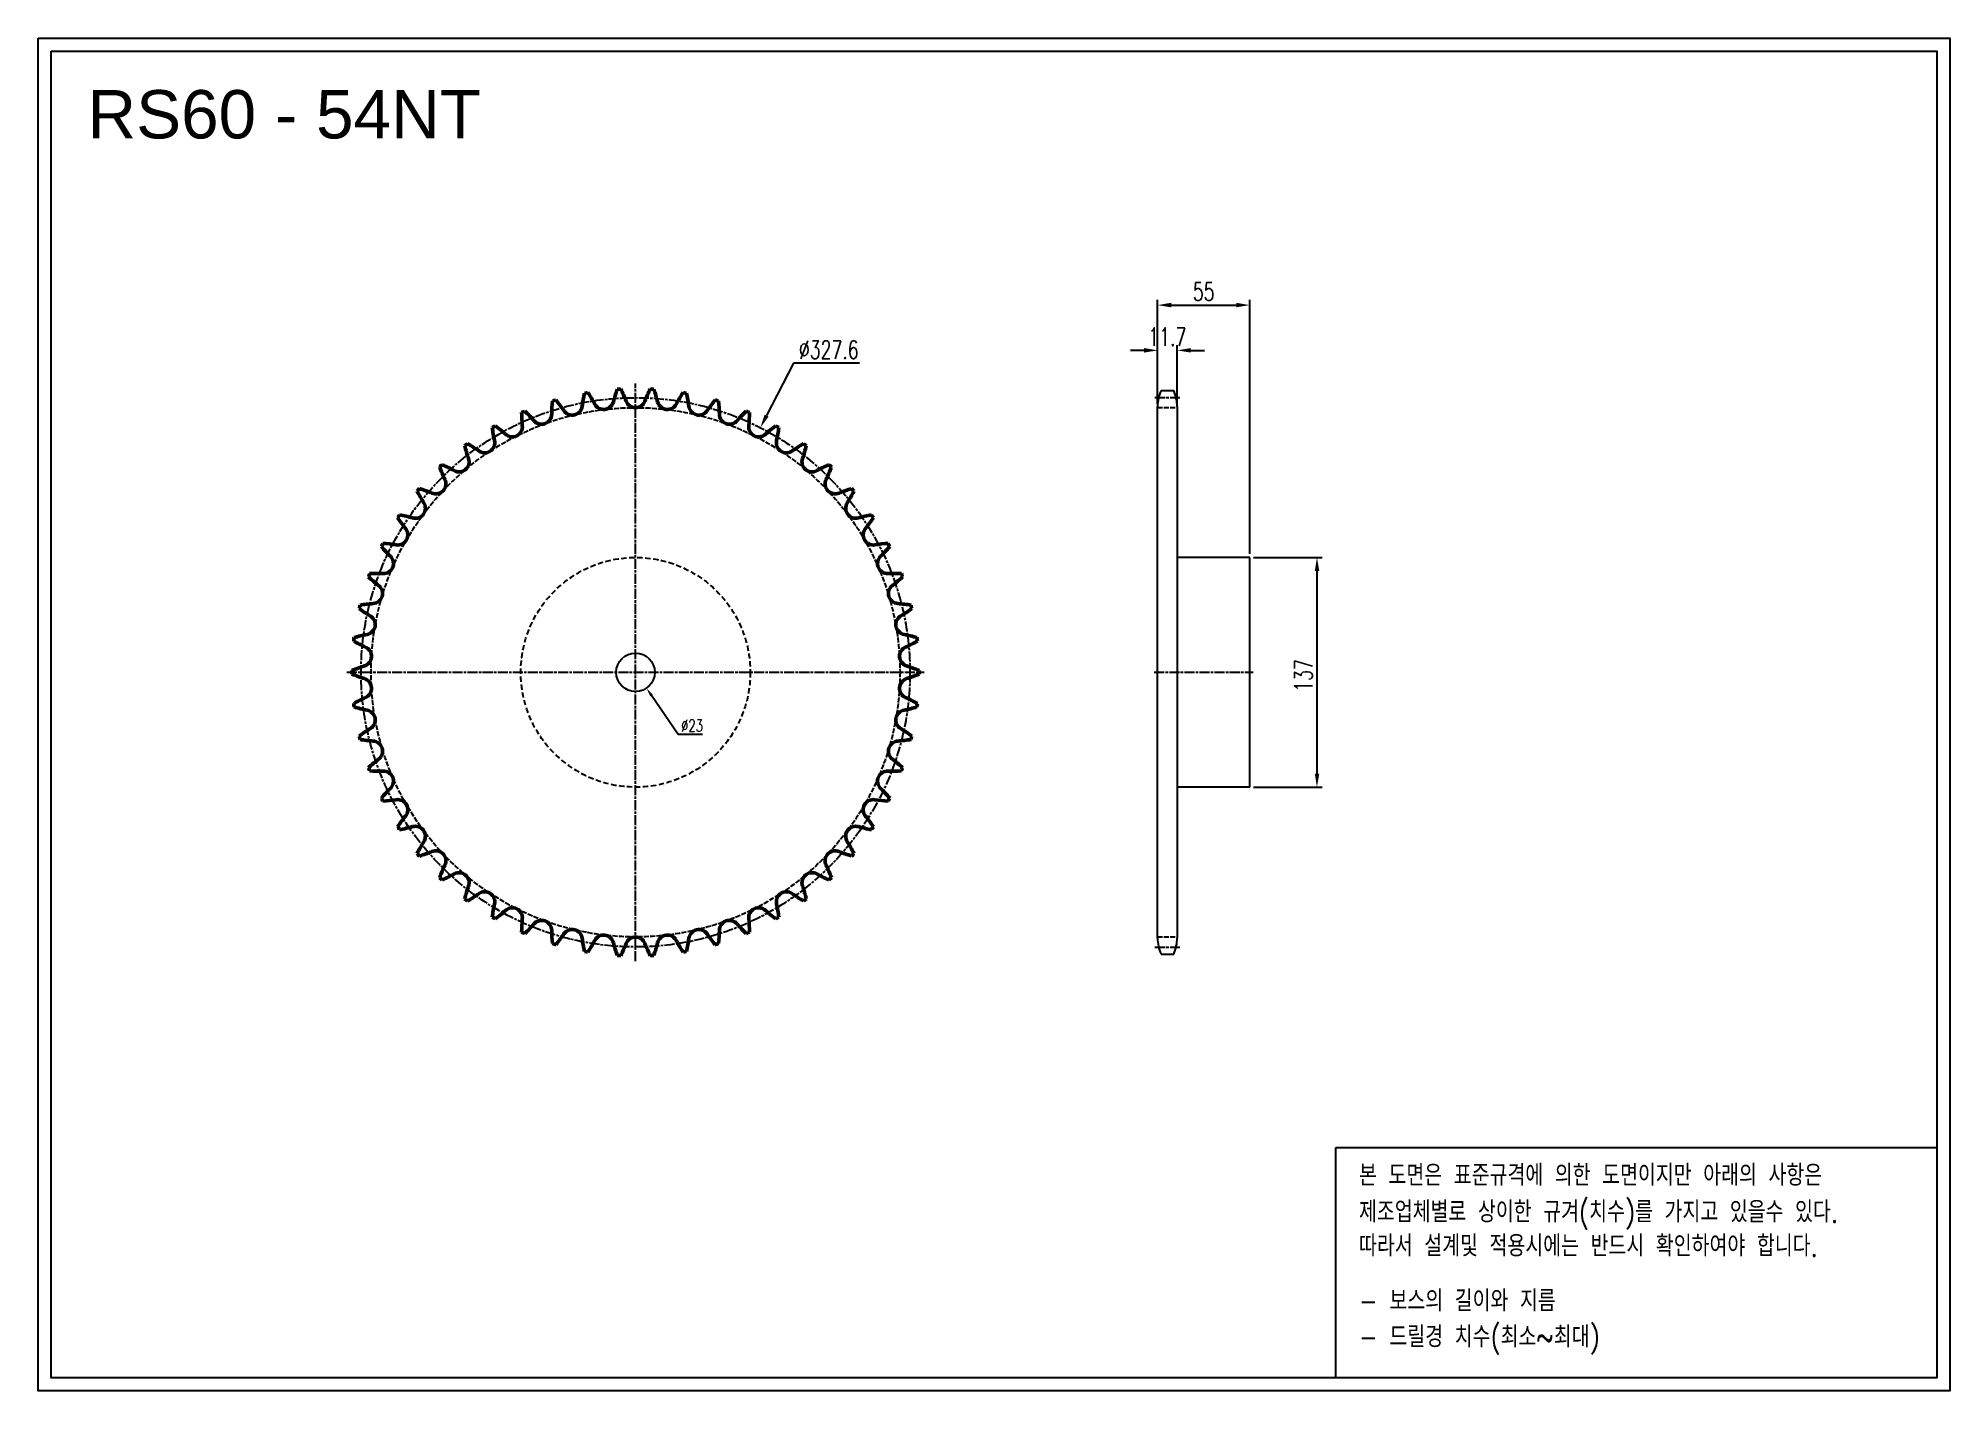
# Model space of a CAD drawing. Header units: millimetres. Extents: x 29588 to 30729, y 2536 to 3343.
import ezdxf

# ---------------------------------------------------------------- set-up
doc = ezdxf.new("R2010")
doc.units = ezdxf.units.MM
for name, pattern in [('AM_ISO02W050', [7.5, 6, -1.5]), ('AM_ISO02W050x2', [3.75, 3, -0.75]), ('AM_ISO08W050', [18, 12, -1.5, 3, -1.5]), ('AM_ISO08W050x2', [9, 6, -0.75, 1.5, -0.75]), ('HIDDEN', [9.525, 6.35, -3.175])]:
    doc.linetypes.add(name, pattern=pattern)
for name, color, linetype, lineweight in [('AM_0N', 7, 'Continuous', 50), ('AM_3N', 6, 'AM_ISO02W050', 25), ('AM_7', 4, 'AM_ISO08W050', 25), ('AM_7N', 4, 'AM_ISO08W050', 25)]:
    doc.layers.add(name, color=color, linetype=linetype, lineweight=lineweight)
doc.layers.add('HL', color=2, linetype='HIDDEN')
doc.layers.add('S-DIM', color=7, linetype='Continuous')
doc.styles.add('HAN', font='ROMANS.shx', dxfattribs={"width": 0.7, "bigfont": 'whgtxt.shx'})
doc.styles.add('HSG', font='SIMPLEX.shx', dxfattribs={"width": 0.7, "bigfont": 'HSG.shx'})
doc.styles.get("Standard").update_dxf_attribs({"font": 'arial.ttf'})
doc.dimstyles.new('APP16', dxfattribs={"dimscale": 3, "dimtxt": 2.4, "dimasz": 1.8, "dimexe": 0.7, "dimexo": 0.5, "dimgap": 0.6, "dimtad": 1, "dimtoh": 1, "dimdec": 1, "dimrnd": 0.01, "dimzin": 9, "dimdsep": 46, "dimtxsty": 'HSG', "dimcen": 0, "dimclrd": 1, "dimclre": 1, "dimclrt": 256, "dimazin": 2, "dimtp": 1, "dimtm": 1, "dimtfac": 0.5, "dimtdec": 1, "dimtofl": 0, "dimtmove": 0, "dimatfit": 3, "dimfxl": 0, "dimtvp": 1, "dimtolj": 2, "dimlwd": -1, "dimlwe": -1, "dimarcsym": 0})
doc.dimstyles.new('APP23', dxfattribs={"dimscale": 4.5, "dimtxt": 2.4, "dimasz": 1.8, "dimexe": 0.7, "dimexo": 0.5, "dimgap": 0.6, "dimtad": 1, "dimtoh": 1, "dimdec": 1, "dimrnd": 0.01, "dimzin": 9, "dimdsep": 46, "dimtxsty": 'HSG', "dimcen": 0, "dimclrd": 1, "dimclre": 1, "dimclrt": 256, "dimazin": 2, "dimtp": 1, "dimtm": 1, "dimtfac": 0.5, "dimtdec": 1, "dimtix": 1, "dimtofl": 0, "dimtmove": 0, "dimatfit": 3, "dimfxl": 0, "dimtvp": 1, "dimtolj": 2, "dimlwd": -1, "dimlwe": -1, "dimarcsym": 0})

# ---------------------------------------------------------------- blocks, each defined once
blk = doc.blocks.new('*D1')
at = {"layer": 'Defpoints', "color": 0, "transparency": 16777216}
for p in [(30019, 3110.4), (29869.9, 2818.6)]:
    blk.add_point(p, dxfattribs=at)
at = {"layer": 'S-DIM', "color": 1, "transparency": 16777216}
for p, q in [((30038.7, 3148.8), (30022.7, 3117.6)), ((30078.1, 3148.8), (30038.7, 3148.8))]:
    blk.add_line(p, q, dxfattribs=at)
blk.add_solid([(30021.5, 3118.2), (30023.9, 3117), (30019, 3110.4)], dxfattribs=at)
at = {"layer": 'S-DIM', "transparency": 16777216, "insert": (30059.8, 3156.9), "char_height": 10.8, "attachment_point": 5, "style": 'HSG'}
blk.add_mtext('\\A2;∅327.6', dxfattribs=at)
blk = doc.blocks.new('*D2')
at = {"layer": 'Defpoints', "color": 0, "transparency": 16777216}
for p in [(30267.8, 3156.5), (30256.1, 3122.4), (30267.8, 3122.4)]:
    blk.add_point(p, dxfattribs=at)
at = {"layer": 'S-DIM', "color": 1, "transparency": 16777216}
for p, q in [((30248, 3156.5), (30239.9, 3156.5)), ((30256.1, 3124.6), (30256.1, 3159.7)), ((30267.8, 3124.6), (30267.8, 3159.7)), ((30275.9, 3156.5), (30284, 3156.5))]:
    blk.add_line(p, q, dxfattribs=at)
for points in [[(30248, 3157.9), (30248, 3155.2), (30256.1, 3156.5)], [(30275.9, 3157.9), (30275.9, 3155.2), (30267.8, 3156.5)]]:
    blk.add_solid(points, dxfattribs=at)
at = {"layer": 'S-DIM', "transparency": 16777216, "insert": (30261.9, 3164.6), "char_height": 10.8, "attachment_point": 5, "style": 'HSG'}
blk.add_mtext('\\A2;11.7', dxfattribs=at)
blk = doc.blocks.new('*D3')
at = {"layer": 'Defpoints', "color": 0, "transparency": 16777216}
for p in [(30311.1, 3183.5), (30256.1, 3122.4), (30311.1, 3033)]:
    blk.add_point(p, dxfattribs=at)
at = {"layer": 'S-DIM', "color": 1, "transparency": 16777216}
for p, q in [((30256.1, 3124.6), (30256.1, 3186.7)), ((30264.2, 3183.5), (30303, 3183.5)), ((30311.1, 3035.2), (30311.1, 3186.7))]:
    blk.add_line(p, q, dxfattribs=at)
for points in [[(30264.2, 3184.9), (30264.2, 3182.2), (30256.1, 3183.5)], [(30303, 3184.9), (30303, 3182.2), (30311.1, 3183.5)]]:
    blk.add_solid(points, dxfattribs=at)
at = {"layer": 'S-DIM', "transparency": 16777216, "insert": (30283.6, 3191.6), "char_height": 10.8, "attachment_point": 5, "style": 'HSG'}
blk.add_mtext('\\A2;55', dxfattribs=at)
blk = doc.blocks.new('*D4')
at = {"layer": 'Defpoints', "color": 0, "transparency": 16777216}
for p in [(30311.1, 3033), (30311.1, 2896), (30351.2, 2896)]:
    blk.add_point(p, dxfattribs=at)
at = {"layer": 'S-DIM', "color": 1, "transparency": 16777216}
for p, q in [((30313.3, 3033), (30354.4, 3033)), ((30351.2, 3024.9), (30351.2, 2904.1)), ((30313.3, 2896), (30354.4, 2896))]:
    blk.add_line(p, q, dxfattribs=at)
for points in [[(30349.9, 3024.9), (30352.6, 3024.9), (30351.2, 3033)], [(30349.9, 2904.1), (30352.6, 2904.1), (30351.2, 2896)]]:
    blk.add_solid(points, dxfattribs=at)
at = {"layer": 'S-DIM', "transparency": 16777216, "insert": (30343.1, 2962.6), "char_height": 10.8, "attachment_point": 5, "rotation": 90, "style": 'HSG'}
blk.add_mtext('\\A2;137', dxfattribs=at)
blk = doc.blocks.new('*D5')
at = {"layer": 'Defpoints', "color": 0, "transparency": 16777216}
for p in [(29938, 2974), (29951, 2955)]:
    blk.add_point(p, dxfattribs=at)
at = {"layer": 'S-DIM', "color": 1, "transparency": 16777216}
for p, q in [((29970, 2927.3), (29954, 2950.6)), ((29984.5, 2927.3), (29970, 2927.3))]:
    blk.add_line(p, q, dxfattribs=at)
blk.add_solid([(29954.8, 2951.1), (29953.3, 2950.1), (29951, 2955)], dxfattribs=at)
at = {"layer": 'S-DIM', "transparency": 16777216, "insert": (29978.2, 2932.7), "char_height": 7.2, "attachment_point": 5, "style": 'HSG'}
blk.add_mtext('\\A2;∅23', dxfattribs=at)

msp = doc.modelspace()

# ---------------------------------------------------------------- linework, layer by layer
for p, q in [((30258.17, 3132.52), (30265.71, 3132.52)), ((30256.09, 2805.91), (30256.09, 3123.02)), ((30267.79, 3123.02), (30267.79, 2805.91)), ((30311.09, 3032.99), (30267.79, 3032.99)), ((30311.09, 2895.99), (30311.09, 3032.99)), ((30311.09, 2895.99), (30267.79, 2895.99)), ((30258.17, 2796.41), (30265.71, 2796.41))]:
    msp.add_line(p, q)
for points in [[(29587.96, 3342.69), (30728.91, 3342.69), (30728.91, 2535.95), (29587.96, 2535.95)], [(29595.64, 3335), (30721.23, 3335), (30721.23, 2543.64), (29595.64, 2543.64)]]:
    msp.add_lwpolyline(points, close=True)
at = {"color": 6}
msp.add_lwpolyline([(30362.42, 2681.1), (30721.23, 2681.1), (30721.23, 2543.64), (30362.42, 2543.64)], close=True, dxfattribs=at)
msp.add_circle((29944.47, 2964.49), 11.5)
for centre, start, end in [((30278.79, 3123.02), 155.25994, 180), ((30245.09, 3123.02), 0, 24.74006), ((30278.79, 2805.91), 180, 204.74006), ((30245.09, 2805.91), 335.25994, 0)]:
    msp.add_arc(centre, 22.7, start, end)
at = {"layer": 'AM_0N'}
for centre, radius, start, end in [((29974.46, 3117.24), 80.04, 173.46753, 179.16667), ((29944.47, 2964.49), 169.25, 106.31967, 107.01366), ((29835.48, 3075.63), 80.04, 34.16667, 39.8658), ((29991.99, 3112.72), 80.04, 166.80087, 172.5), ((29944.47, 2964.49), 169.25, 99.65301, 100.34699), ((29849.12, 3087.53), 80.04, 27.5, 33.19913), ((30008.88, 3106.2), 80.04, 160.1342, 165.83333), ((29944.47, 2964.49), 169.25, 92.98634, 93.68033), ((29864.05, 3097.77), 80.04, 20.83333, 26.53247), ((29944.47, 3128.37), 6.01, 200.83333, 339.16667), ((30024.89, 3097.77), 80.04, 153.46753, 159.16667), ((29944.47, 2964.49), 169.25, 86.31967, 87.01366), ((29880.06, 3106.2), 80.04, 14.16667, 19.8658), ((30039.82, 3087.53), 80.04, 146.80087, 152.5), ((29944.47, 2964.49), 169.25, 79.65301, 80.34699), ((29896.95, 3112.72), 80.04, 7.5, 13.19913), ((30053.46, 3075.63), 80.04, 140.1342, 145.83333), ((29944.47, 2964.49), 169.25, 72.98634, 73.68033), ((29914.48, 3117.24), 80.04, 0.83333, 6.53247), ((29944.47, 2964.49), 169.25, 112.98634, 113.68033), ((29956.53, 3119.68), 80.04, 180.1342, 185.83333), ((29823.31, 3062.22), 80.04, 40.83333, 46.53247), ((29888.42, 3118.49), 6.01, 220.83333, 359.16667), ((29906.68, 3123.95), 6.01, 214.16667, 352.5), ((29925.44, 3127.26), 6.01, 207.5, 345.83333), ((29963.49, 3127.26), 6.01, 194.16667, 332.5), ((29982.26, 3123.95), 6.01, 187.5, 325.83333), ((30000.52, 3118.49), 6.01, 180.83333, 319.16667), ((30065.62, 3062.22), 80.04, 133.46753, 139.16667), ((29944.47, 2964.49), 169.25, 66.31967, 67.01366), ((29932.41, 3119.68), 80.04, 354.16667, 359.8658), ((29944.47, 2964.49), 169.25, 119.65301, 120.34699), ((29938.43, 3120.03), 80.04, 186.80087, 192.5), ((29812.79, 3047.5), 80.04, 47.5, 53.19913), ((29870.92, 3110.94), 6.01, 227.5, 5.83333), ((30018.02, 3110.94), 6.01, 174.16667, 312.5), ((30076.15, 3047.5), 80.04, 126.80087, 132.5), ((29944.47, 2964.49), 169.25, 59.65301, 60.34699), ((29950.51, 3120.03), 80.04, 347.5, 353.19913), ((29839.13, 3090.03), 6.01, 240.83333, 19.16667), ((29944.47, 2964.49), 169.25, 126.31967, 127.01366), ((29920.41, 3118.28), 80.04, 193.46753, 199.16667), ((29804.04, 3031.65), 80.04, 54.16667, 59.8658), ((29854.42, 3101.41), 6.01, 234.16667, 12.5), ((30034.52, 3101.41), 6.01, 167.5, 305.83333), ((30084.9, 3031.65), 80.04, 120.1342, 125.83333), ((30049.81, 3090.03), 6.01, 160.83333, 299.16667), ((29968.53, 3118.28), 80.04, 340.83333, 346.53247), ((29944.47, 2964.49), 169.25, 52.98634, 53.68033), ((29944.47, 2964.49), 169.25, 132.98634, 133.68033), ((29902.72, 3114.45), 80.04, 200.1342, 205.83333), ((29797.2, 3014.89), 80.04, 60.83333, 66.53247), ((30091.74, 3014.89), 80.04, 113.46753, 119.16667), ((29986.22, 3114.45), 80.04, 334.16667, 339.8658), ((29944.47, 2964.49), 169.25, 46.31967, 47.01366), ((29944.47, 2964.49), 169.25, 139.65301, 140.34699), ((29885.59, 3108.59), 80.04, 206.80087, 212.5), ((29792.34, 2997.45), 80.04, 67.5, 73.19913), ((29825.27, 3076.95), 6.01, 247.5, 25.83333), ((30063.67, 3076.95), 6.01, 154.16667, 292.5), ((30096.6, 2997.45), 80.04, 106.80087, 112.5), ((30003.34, 3108.59), 80.04, 327.5, 333.19913), ((29944.47, 2964.49), 169.25, 39.65301, 40.34699), ((29944.47, 2964.49), 169.25, 146.31967, 147.01366), ((29789.54, 2979.57), 80.04, 74.16667, 79.8658), ((29813.02, 3062.35), 6.01, 254.16667, 32.5), ((30075.92, 3062.35), 6.01, 147.5, 285.83333), ((30099.39, 2979.57), 80.04, 100.1342, 105.83333), ((29944.47, 2964.49), 169.25, 32.98634, 33.68033), ((29802.55, 3046.43), 6.01, 260.83333, 39.16667), ((29869.26, 3100.78), 80.04, 213.46753, 219.16667), ((30086.39, 3046.43), 6.01, 140.83333, 279.16667), ((30019.67, 3100.78), 80.04, 320.83333, 326.53247), ((29944.47, 2964.49), 169.25, 152.98634, 153.68033), ((29853.95, 3091.13), 80.04, 220.1342, 225.83333), ((29788.84, 2961.48), 80.04, 80.83333, 86.53247), ((30100.1, 2961.48), 80.04, 93.46753, 99.16667), ((30034.99, 3091.13), 80.04, 314.16667, 319.8658), ((29944.47, 2964.49), 169.25, 26.31967, 27.01366), ((29794, 3029.4), 6.01, 267.5, 45.83333), ((30094.94, 3029.4), 6.01, 134.16667, 272.5), ((29944.47, 2964.49), 169.25, 159.65301, 160.34699), ((29839.86, 3079.76), 80.04, 226.80087, 232.5), ((29790.24, 2943.43), 80.04, 87.5, 93.19913), ((29787.48, 3011.49), 6.01, 274.16667, 52.5), ((30098.69, 2943.43), 80.04, 86.80087, 92.5), ((30101.46, 3011.49), 6.01, 127.5, 265.83333), ((30049.08, 3079.76), 80.04, 307.5, 313.19913), ((29944.47, 2964.49), 169.25, 19.65301, 20.34699), ((29944.47, 2964.49), 169.25, 166.31967, 167.01366), ((29827.19, 3066.84), 80.04, 233.46753, 239.16667), ((29793.73, 2925.67), 80.04, 94.16667, 99.8658), ((30095.21, 2925.67), 80.04, 80.1342, 85.83333), ((30061.75, 3066.84), 80.04, 300.83333, 306.53247), ((29944.47, 2964.49), 169.25, 12.98634, 13.68033), ((29783.08, 2992.95), 6.01, 280.83333, 59.16667), ((30105.85, 2992.95), 6.01, 120.83333, 259.16667), ((29944.47, 2964.49), 169.25, 172.98634, 173.68033), ((29816.1, 3052.53), 80.04, 240.1342, 245.83333), ((29799.26, 2908.44), 80.04, 100.83333, 106.53247), ((29780.87, 2974.02), 6.01, 287.5, 65.83333), ((30108.07, 2974.02), 6.01, 114.16667, 252.5), ((30089.68, 2908.44), 80.04, 73.46753, 79.16667), ((30072.84, 3052.53), 80.04, 294.16667, 299.8658), ((29944.47, 2964.49), 169.25, 6.31967, 7.01366), ((29806.75, 2891.96), 80.04, 107.5, 113.19913), ((30082.19, 2891.96), 80.04, 66.80087, 72.5), ((29944.47, 2964.49), 169.25, 179.65301, 180.34699), ((29806.75, 3037.03), 80.04, 246.80087, 252.5), ((29780.87, 2954.97), 6.01, 294.16667, 72.5), ((30108.07, 2954.97), 6.01, 107.5, 245.83333), ((30082.19, 3037.03), 80.04, 287.5, 293.19913), ((29944.47, 2964.49), 169.25, 359.65301, 0.34699), ((29816.1, 2876.46), 80.04, 114.16667, 119.8658), ((29944.47, 2964.49), 169.25, 186.31967, 187.01366), ((29799.26, 3020.55), 80.04, 253.46753, 259.16667), ((30089.68, 3020.55), 80.04, 280.83333, 286.53247), ((30072.84, 2876.46), 80.04, 60.1342, 65.83333), ((29944.47, 2964.49), 169.25, 352.98634, 353.68033), ((29783.08, 2936.04), 6.01, 300.83333, 79.16667), ((30105.85, 2936.04), 6.01, 100.83333, 239.16667), ((29827.19, 2862.15), 80.04, 120.83333, 126.53247), ((29944.47, 2964.49), 169.25, 192.98634, 193.68033), ((29793.73, 3003.32), 80.04, 260.1342, 265.83333), ((29787.48, 2917.5), 6.01, 307.5, 85.83333), ((30101.46, 2917.5), 6.01, 94.16667, 232.5), ((30095.21, 3003.32), 80.04, 274.16667, 279.8658), ((30061.75, 2862.15), 80.04, 53.46753, 59.16667), ((29944.47, 2964.49), 169.25, 346.31967, 347.01366), ((29839.86, 2849.23), 80.04, 127.5, 133.19913), ((30049.08, 2849.23), 80.04, 46.80087, 52.5), ((29944.47, 2964.49), 169.25, 199.65301, 200.34699), ((29790.24, 2985.56), 80.04, 266.80087, 272.5), ((29794, 2899.59), 6.01, 314.16667, 92.5), ((30094.94, 2899.59), 6.01, 87.5, 225.83333), ((30098.69, 2985.56), 80.04, 267.5, 273.19913), ((29944.47, 2964.49), 169.25, 339.65301, 340.34699), ((29853.95, 2837.86), 80.04, 134.16667, 139.8658), ((29944.47, 2964.49), 169.25, 206.31967, 207.01366), ((29788.84, 2967.51), 80.04, 273.46753, 279.16667), ((29802.55, 2882.56), 6.01, 320.83333, 99.16667), ((30086.39, 2882.56), 6.01, 80.83333, 219.16667), ((30100.1, 2967.51), 80.04, 260.83333, 266.53247), ((30034.99, 2837.86), 80.04, 40.1342, 45.83333), ((29944.47, 2964.49), 169.25, 332.98634, 333.68033), ((29869.26, 2828.21), 80.04, 140.83333, 146.53247), ((30019.67, 2828.21), 80.04, 33.46753, 39.16667), ((29944.47, 2964.49), 169.25, 212.98634, 213.68033), ((29789.54, 2949.42), 80.04, 280.1342, 285.83333), ((29813.02, 2866.64), 6.01, 327.5, 105.83333), ((30075.92, 2866.64), 6.01, 74.16667, 212.5), ((30099.39, 2949.42), 80.04, 254.16667, 259.8658), ((29944.47, 2964.49), 169.25, 326.31967, 327.01366), ((29885.59, 2820.4), 80.04, 147.5, 153.19913), ((29944.47, 2964.49), 169.25, 219.65301, 220.34699), ((29792.34, 2931.54), 80.04, 286.80087, 292.5), ((29825.27, 2852.04), 6.01, 334.16667, 112.5), ((30063.67, 2852.04), 6.01, 67.5, 205.83333), ((30096.6, 2931.54), 80.04, 247.5, 253.19913), ((30003.34, 2820.4), 80.04, 26.80087, 32.5), ((29944.47, 2964.49), 169.25, 319.65301, 320.34699), ((29902.72, 2814.54), 80.04, 154.16667, 159.8658), ((29944.47, 2964.49), 169.25, 226.31967, 227.01366), ((29797.2, 2914.1), 80.04, 293.46753, 299.16667), ((29839.13, 2838.96), 6.01, 340.83333, 119.16667), ((30049.81, 2838.96), 6.01, 60.83333, 199.16667), ((30091.74, 2914.1), 80.04, 240.83333, 246.53247), ((29986.22, 2814.54), 80.04, 20.1342, 25.83333), ((29944.47, 2964.49), 169.25, 312.98634, 313.68033), ((29920.41, 2810.71), 80.04, 160.83333, 166.53247), ((29804.04, 2897.34), 80.04, 300.1342, 305.83333), ((29854.42, 2827.58), 6.01, 347.5, 125.83333), ((30034.52, 2827.58), 6.01, 54.16667, 192.5), ((30084.9, 2897.34), 80.04, 234.16667, 239.8658), ((29968.53, 2810.71), 80.04, 13.46753, 19.16667), ((29944.47, 2964.49), 169.25, 232.98634, 233.68033), ((29938.43, 2808.95), 80.04, 167.5, 173.19913), ((29944.47, 2964.49), 169.25, 239.65301, 240.34699), ((29812.79, 2881.49), 80.04, 306.80087, 312.5), ((29870.92, 2818.05), 6.01, 354.16667, 132.5), ((30018.02, 2818.05), 6.01, 47.5, 185.83333), ((30076.15, 2881.49), 80.04, 227.5, 233.19913), ((29944.47, 2964.49), 169.25, 299.65301, 300.34699), ((29950.51, 2808.95), 80.04, 6.80087, 12.5), ((29944.47, 2964.49), 169.25, 306.31967, 307.01366), ((29956.53, 2809.31), 80.04, 174.16667, 179.8658), ((29944.47, 2964.49), 169.25, 246.31967, 247.01366), ((29823.31, 2866.77), 80.04, 313.46753, 319.16667), ((29888.42, 2810.5), 6.01, 0.83333, 139.16667), ((29974.46, 2811.75), 80.04, 180.83333, 186.53247), ((29835.48, 2853.36), 80.04, 320.1342, 325.83333), ((29906.68, 2805.04), 6.01, 7.5, 145.83333), ((29925.44, 2801.73), 6.01, 14.16667, 152.5), ((29963.49, 2801.73), 6.01, 27.5, 165.83333), ((29982.26, 2805.04), 6.01, 34.16667, 172.5), ((30053.46, 2853.36), 80.04, 214.16667, 219.8658), ((29914.48, 2811.75), 80.04, 353.46753, 359.16667), ((30000.52, 2810.5), 6.01, 40.83333, 179.16667), ((30065.62, 2866.77), 80.04, 220.83333, 226.53247), ((29944.47, 2964.49), 169.25, 292.98634, 293.68033), ((29932.41, 2809.31), 80.04, 0.1342, 5.83333), ((29944.47, 2964.49), 169.25, 252.98634, 253.68033), ((29991.99, 2816.27), 80.04, 187.5, 193.19913), ((29944.47, 2964.49), 169.25, 259.65301, 260.34699), ((29849.12, 2841.46), 80.04, 326.80087, 332.5), ((30008.88, 2822.79), 80.04, 194.16667, 199.8658), ((29944.47, 2964.49), 169.25, 266.31967, 267.01366), ((29864.05, 2831.22), 80.04, 333.46753, 339.16667), ((29944.47, 2800.62), 6.01, 20.83333, 159.16667), ((30024.89, 2831.22), 80.04, 200.83333, 206.53247), ((29944.47, 2964.49), 169.25, 272.98634, 273.68033), ((29880.06, 2822.79), 80.04, 340.1342, 345.83333), ((30039.82, 2841.46), 80.04, 207.5, 213.19913), ((29944.47, 2964.49), 169.25, 279.65301, 280.34699), ((29896.95, 2816.27), 80.04, 346.80087, 352.5), ((29944.47, 2964.49), 169.25, 286.31967, 287.01366)]:
    msp.add_arc(centre, radius, start, end, dxfattribs=at)
at = {"layer": 'AM_3N', "linetype": 'AM_ISO02W050x2'}
for p, q in [((30256.09, 3122.35), (30267.79, 3122.35)), ((30256.09, 2806.63), (30267.79, 2806.63))]:
    msp.add_line(p, q, dxfattribs=at)
msp.add_circle((29944.47, 2964.49), 157.86, dxfattribs=at)
at = {"layer": 'AM_7', "linetype": 'AM_ISO08W050x2'}
msp.add_circle((29944.47, 2964.49), 163.82, dxfattribs=at)
at = {"layer": 'AM_7N', "linetype": 'AM_ISO08W050x2'}
for p, q in [((29944.47, 2792.24), (29944.47, 3136.75)), ((30254.53, 3128.31), (30269.35, 3128.31)), ((29772.22, 2964.49), (30116.72, 2964.49)), ((30254.09, 2964.49), (30313.09, 2964.49)), ((30254.53, 2800.62), (30269.35, 2800.62))]:
    msp.add_line(p, q, dxfattribs=at)
at = {"layer": 'HL', "ltscale": 0.5}
msp.add_circle((29944.47, 2964.49), 68.5, dxfattribs=at)

# ---------------------------------------------------------------- texts
msp.add_text('RS60 - 54NT', height=28.812).set_placement((29617.34, 3282.95))
at = {"color": 6, "style": 'HAN', "width": 0.8}
for s, p in [('본 도면은 표준규격에 의한 도면이지만 아래의 사항은', (30376.3, 2658.18)), ('제조업체별로 상이한 규겨(치수)를 가지고 있을수 있다.', (30376.3, 2636.32)), ('따라서 설계및 적용시에는 반드시 확인하여야 합니다.', (30376.3, 2616.02)), ('- 보스의 길이와 지름', (30376.3, 2583.3)), ('- 드릴경 치수(최소~최대)', (30376.3, 2561.82))]:
    msp.add_text(s, height=12.6158, dxfattribs=at).set_placement(p)

# ---------------------------------------------------------------- dimensions: what is measured, and where the dimension line sits
at = {"layer": 'S-DIM'}
dim = msp.add_linear_dim(base=(30311.09, 3183.53), p1=(30256.09, 3122.35), p2=(30311.09, 3032.99), dimstyle='APP23', dxfattribs=at)
dim.commit()
dim.dimension.update_dxf_attribs({"geometry": '*D3', "text_midpoint": (30283.59, 3191.63)})
for p1, p2, dimstyle, picture, middle in [((29869.9, 2818.63), (30019.03, 3110.36), 'APP23', '*D1', (30059.76, 3148.83)), ((29937.96, 2973.97), (29950.98, 2955.02), 'APP16', '*D5', (29978.18, 2927.31))]:
    dim = msp.add_diameter_dim_2p(p1=p1, p2=p2, dimstyle=dimstyle, dxfattribs=at)
    dim.commit()
    dim.dimension.update_dxf_attribs({"geometry": picture, "text_midpoint": middle, "dimtype": 131})
dim = msp.add_linear_dim(base=(30267.79, 3156.53), p1=(30256.09, 3122.35), p2=(30267.79, 3122.35), dimstyle='APP23', dxfattribs=at)
dim.commit()
dim.dimension.update_dxf_attribs({"geometry": '*D2', "text_midpoint": (30261.94, 3156.53), "dimtype": 128})
dim = msp.add_linear_dim(base=(30351.2, 2895.99), p1=(30311.09, 3032.99), p2=(30311.09, 2895.99), angle=90, dimstyle='APP23', dxfattribs=at)
dim.commit()
dim.dimension.update_dxf_attribs({"geometry": '*D4', "text_midpoint": (30351.2, 2962.61), "dimtype": 128})

doc.saveas('drawing.dxf')
